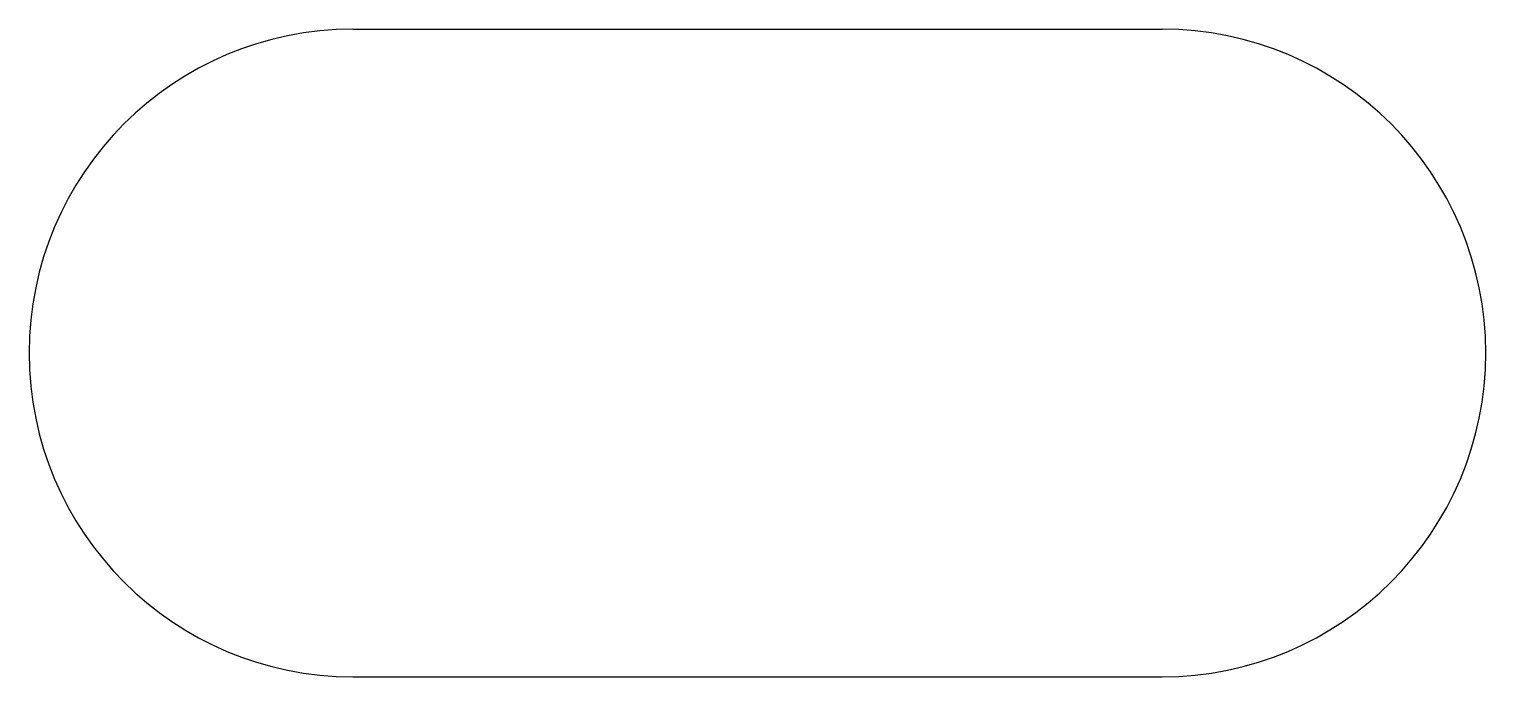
# Model space of a CAD drawing. Header units: millimetres. Extents: x 120.9 to 147.9, y 277.8 to 289.8.
import ezdxf

# ---------------------------------------------------------------- set-up
doc = ezdxf.new("R2010")
doc.units = ezdxf.units.MM

msp = doc.modelspace()

# ---------------------------------------------------------------- linework, layer by layer
for p, q in [((126.869, 289.784, -93.831), (141.869, 289.784, -93.831)), ((126.869, 277.784, -93.831), (141.869, 277.784, -93.831))]:
    msp.add_line(p, q)
for centre, start, end in [((126.869, 283.784, -93.831), 90, 270), ((141.869, 283.784, -93.831), 270, 90)]:
    msp.add_arc(centre, 6, start, end)

doc.saveas('drawing.dxf')
